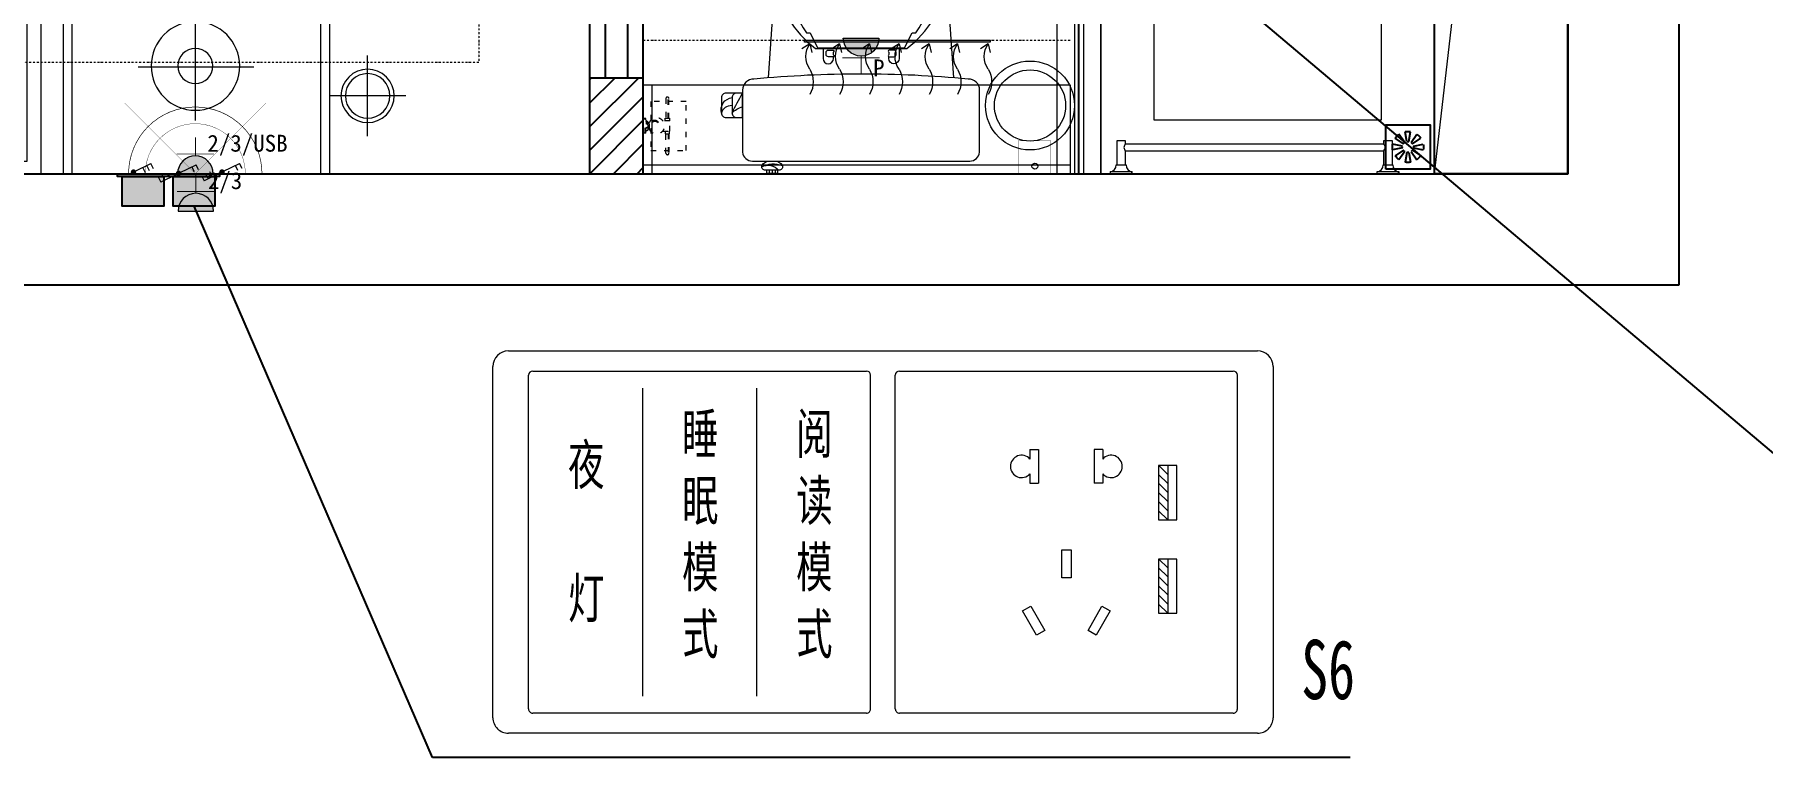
# Model space of a CAD drawing. Header units: millimetres. Extents: x 130143 to 328923, y 19139 to 134795.
# Drawn here: x 225500 to 231330, y 29020 to 31459 of the extents above; entities that cross this region are included whole.
import ezdxf

# ---------------------------------------------------------------- set-up
doc = ezdxf.new("R2010")
doc.units = ezdxf.units.MM
doc.header["$LTSCALE"] = 10
for name, pattern in [('ACAD_ISO03W100', [30, 12, -18]), ('DASHDOT2', [12.7, 6.35, -3.175, 0, -3.175]), ('DOTE', [61.468, 50.8, -5.08, 0.508, -5.08]), ('HIDDEN', [9.525, 6.35, -3.175])]:
    doc.linetypes.add(name, pattern=pattern)
doc.layers.get('Defpoints').update_dxf_attribs({"color": 250})
for name, color, linetype in [('EM-开关插座(0.12)-DOM', 61, 'Continuous'), ('WALL_NEW【新建墙体】', 4, 'Continuous'), ('WALL【墙体】', 7, 'Continuous'), ('图层5', 251, 'Continuous'), ('屋面', 4, 'Continuous'), ('新建墙体图', 255, 'Continuous')]:
    doc.layers.add(name, color=color, linetype=linetype)
for name, color, linetype, lineweight in [('FC-Material【地坪分割线】', 138, 'Continuous', 0), ('FF-ART【装饰、挂画】', 120, 'Continuous', 0), ('FF-FIXT【洁具】', 31, 'Continuous', 0), ('FF-Socket【电气】', 124, 'Continuous', 0), ('FF-【活动成品家具】', 51, 'Continuous', 0), ('Fine【细线】', 250, 'Continuous', 0), ('RC-Lamplight【灯带】', 205, 'DASHDOT2', 0), ('RC-Lamps【天花灯具】', 2, 'Continuous', 0), ('RC-Modelling【天花造型】', 30, 'Continuous', 0), ('邦威智能化', 7, 'Continuous', 18)]:
    doc.layers.add(name, color=color, linetype=linetype, lineweight=lineweight)
doc.styles.add('宋体', font='', dxfattribs={"width": 0.8})
doc.styles.add('标准', font='', dxfattribs={"width": 0.667})
doc.styles.get('宋体').set_extended_font_data('SimSun')
doc.styles.get('标准').set_extended_font_data('仿宋_gb2312')

# ---------------------------------------------------------------- blocks, each defined once
blk = doc.blocks.new('马桶平面15')
at = {"color": 251}
for p, q in [((-182.4, 735.2), (-182.4, 743.3)), ((-175.9, 735.1), (-175.9, 743.3)), ((-168.6, 743.3), (-168.6, 735.1)), ((-164.1, 735.1), (-187.7, 735.1))]:
    blk.add_line(p, q, dxfattribs=at)
for points in [[(-171.3, 714.9, 0.288575), (-152.8, 725.1, 0.464141), (-158.6, 735.1), (-164.1, 735.1), (-164.1, 743.3), (-187.7, 743.3), (-187.7, 743.3), (-187.7, 735.1), (-193.2, 735.1, 0.464141), (-199, 725.1, 0.288575), (-180.5, 714.9)], [(-61.5, 462.9), (-61.5, 484.4, -1), (-38, 484.4), (-38, 480.5)], [(109.7, 462.9), (109.7, 484.4, 1), (86.2, 484.4), (86.2, 480.5)], [(26.7, 460.2), (121.9, 460.2), (138.7, 426.6), (147.1, 426.6, -0.17108), (199.3, 221.2, -0.383832), (24.1, 20.6, -0.383832), (-151.1, 221.2, -0.17108), (-98.9, 426.6), (-90.5, 426.6), (-73.7, 460.2), (121.9, 460.2)]]:
    blk.add_lwpolyline(points, format="xyb", dxfattribs=at)
for points in [[(24.1, 519.2, -0.023855), (-216.9, 530.8, -0.42765), (-242.5, 555.3), (-242.5, 695.1, -0.382307), (-220.4, 714.9), (24.1, 714.9), (268.6, 714.9, -0.382307), (290.7, 695.1), (290.7, 555.3, -0.42765), (265.1, 530.8, -0.023855)], [(24.1, 0, -0.272339), (-125.1, 96, -0.163159), (-166.6, 310.4, -0.20934), (-78.5, 461.5), (24.1, 461.5), (126.7, 461.5, -0.20934), (214.8, 310.4, -0.163159), (173.3, 96, -0.272339)]]:
    blk.add_lwpolyline(points, format="xyb", close=True)
for points in [[(-242.5, 617.1), (-242.5, 562.2), (-279.9, 562.2, -0.414214), (-289.9, 572.2), (-289.9, 607.1, -0.414214), (-279.9, 617.1)], [(-242.5, 617.1), (-242.5, 562.2), (-256.2, 562.2, -0.414214), (-266.2, 572.2), (-266.2, 607.1, -0.414214), (-256.2, 617.1)], [(-54.5, 475.5), (-54.5, 470.3, 0.414214), (-49.5, 465.3), (-38.7, 465.3, 0.58538), (-38.5, 470.3), (-38.5, 475.5, 0.58538), (-38.7, 480.5), (-49.5, 480.5, 0.414214)], [(102.7, 475.5), (102.7, 470.3, -0.414214), (97.7, 465.3), (86.9, 465.3, -0.58538), (86.7, 470.3), (86.7, 475.5, -0.58538), (86.9, 480.5), (97.7, 480.5, -0.414214)]]:
    blk.add_lwpolyline(points, format="xyb", close=True, dxfattribs=at)
for points in [[(-184.4, 527.9), (-167.1, 275.7)], [(232.6, 527.9), (215.3, 275.7)]]:
    blk.add_lwpolyline(points)
for centre, radius, start, end in [((-185.1, 755.7), 31.4, 242.8818, 319.142), ((-173.5, 774.1), 53.1, 240.7977, 292.8926), ((-262.7, 600.1), 28.1, 165.5916, 262.7603), ((-267.7, 612.3), 22.8, 193.4235, 273.8412), ((-231.7, 638.1), 46.4, 221.9148, 256.4413), ((180.7, 814.1), 492.5, 204.8643, 210.765)]:
    blk.add_arc(centre, radius, start, end, dxfattribs=at)
blk = doc.blocks.new('1800平10108344')
h = blk.add_hatch()
h.set_pattern_fill('MUDST', color=8, scale=200, angle=45, style=0)
h.set_pattern_definition([(45, (-6314.967, -6597.646), (35.35534, 106.06602), [50, -50, 0, -50, 0, -50])])
h.paths.add_polyline_path([(814.9, -644.2, 0.325595), (864.9, -587.2), (864.9, -482.1), (-322.9, -482.1), (-322.9, -644.2)])
h.paths.add_polyline_path([(-504.8, 803.3, -0.019127), (-869.2, 802.8), (-869.2, -300.2), (-504.8, -300.2)])
h = blk.add_hatch()
h.set_pattern_fill('AR-CONC', color=8, scale=40, style=0)
h.set_pattern_definition([(50, (-6066.9, -21172.5), (286.904, -25.1009), [30, -330]), (355, (-6066.9, -21172.5), (-55.5005, 300.877), [24, -264]), (100.4514, (-6043, -21174.58), (231.4038, 275.7758), [25.496, -280.457]), (46.1842, (-6066.9, -21092.5), (426.8964, -66.2076), [45, -495]), (96.6356, (-6031.33, -21098), (373.865, 389.647), [38.244, -420.685]), (351.1842, (-6066.9, -21092.5), (373.865, 389.6474), [36, -396]), (21, (-6026.9, -21112.5), (238.7628, -161.0476), [30, -330]), (326, (-6026.9, -21112.5), (97.326, 290.06), [24, -264]), (71.4514, (-6007, -21125.9), (336.089, 129.0122), [25.496, -280.457]), (37.5, (-6066.9, -21172.49), (4.86394, 133.15754), [0, -260.8, 0, -268, 0, -265]), (7.5, (-6066.9, -21172.49), (105.2278, 157.7647), [0, -152.8, 0, -254.8, 0, -101]), (327.5, (-6156.1, -21172.49), (213.52897, -9.02195), [0, -100, 0, -312, 0, -414]), (317.5, (-6196.1, -21172.49), (233.2745, 40.042), [0, -130, 0, -207.2, 0, -294])])
h.paths.add_polyline_path([(895.8, -677.7), (147.8, -677.7, 2.020977), (895.8, 81.4)])
at = {"ltscale": 300}
for p, q in [((-1554.2, 1322.3), (1545.8, 1322.3)), ((-904.2, -677.7), (-904.2, 1322.3)), ((895.8, -677.7), (895.8, 1322.3)), ((-904.2, -677.7), (895.8, -677.7))]:
    blk.add_line(p, q, dxfattribs=at)
at = {"color": 8}
for p, q in [((-1251.8, 1203), (-1251.8, 962.6)), ((1243.4, 1203), (1243.4, 962.6)), ((-1383.4, 1082.8), (-1122.9, 1082.8)), ((1375, 1082.8), (1114.5, 1082.8)), ((-423.9, 807.2), (-423.9, -644.2)), ((-393.6, 809), (-393.6, -644.2)), ((-322.9, 814), (-322.9, -644.2)), ((899.7, 145.8), (895.5, 79.5)), ((903.8, 78.5), (932.2, 144.2)), ((910.9, 146.3), (906.7, 79.9)), ((916.7, 76.7), (945.1, 142.4)), ((937.5, 73.8), (965.9, 139.5)), ((960.2, 70.6), (988.6, 136.3)), ((989.9, 66.4), (1018.3, 132.1)), ((1027.8, 125.9), (1008.4, 61.1)), ((1034.2, 122), (1012.2, 59.2)), ((1042.9, 119.1), (1020.2, 56.7)), ((1050.7, 112.5), (1028.8, 49.7)), ((1070.9, 103.7), (1048.9, 40.9)), ((1093.2, 95), (1071.3, 32.2)), ((1079, 29), (1124.1, 84.6)), ((1104.1, 92.4), (1082.2, 29.6)), ((1090.9, 23.8), (1136, 79.4)), ((1110.1, 15.4), (1155.2, 71)), ((1131.2, 6.2), (1176.3, 61.8)), ((1158.6, -5.8), (1203.7, 49.8)), ((1211.2, 41.2), (1175, -15.9)), ((1216.2, 35.7), (1178.2, -18.8)), ((1223.9, 30.6), (1185.2, -23.4)), ((1229.7, 22.1), (1191.6, -32.4)), ((1246.7, 8.2), (1208.6, -46.3)), ((1265.8, -6.2), (1227.8, -60.7)), ((1234.4, -65.9), (1292.8, -24.5)), ((1275.6, -11.6), (1237.6, -66.1)), ((1244.4, -74.1), (1302.8, -32.7)), ((1260.6, -87.4), (1319.1, -46)), ((1278.4, -101.9), (1336.8, -60.5)), ((1301.6, -120.9), (1360, -79.5)), ((1364.9, -89.8), (1314.6, -135)), ((1368.3, -96.5), (1316.9, -138.7)), ((1374.3, -103.4), (1322.4, -145)), ((1377.5, -113.1), (1326.2, -155.4)), ((1390.2, -131.1), (1338.8, -173.4)), ((1404.7, -150.2), (1353.4, -192.4)), ((1358.3, -199.2), (1425.8, -175.1)), ((1412.7, -158), (1361.3, -200.3)), ((1365.8, -209.8), (1433.2, -185.7)), ((1377.8, -227), (1445.3, -202.9)), ((1391, -245.8), (1458.4, -221.7)), ((1408.2, -270.3), (1475.6, -246.2)), ((1477.6, -257.4), (1417, -287.4)), ((1479, -264.7), (1418.2, -291.5)), ((864.9, -300.2), (-869.2, -300.2)), ((1483, -273.1), (1421.8, -299.1)), ((1483.5, -283.3), (1422.6, -310.1)), ((1490.8, -304), (1429.9, -330.8)), ((1499.7, -326.3), (1438.8, -353.1)), ((1505.2, -336), (1444.4, -362.8)), ((864.9, -381.1), (-869.2, -381.1)), ((1441.8, -360.9), (1513.2, -355.9)), ((1446.1, -373.2), (1517.5, -368.2)), ((1453, -393), (1524.4, -388)), ((864.9, -411.4), (-869.2, -411.4)), ((1460.7, -414.7), (1532.1, -409.7)), ((1470.6, -442.9), (1542, -437.9)), ((1540.9, -449.2), (1474.4, -461.7)), ((1540.3, -456.7), (1474.5, -466.1)), ((1541.8, -465.7), (1475.9, -474.3)), ((1539.5, -475.7), (1473.7, -485.1)), ((1541, -497.7), (1475.1, -507.1)), ((1543.5, -521.5), (1477.7, -530.9)), ((1478.4, -539.3), (1548.5, -553.7)), ((1546.2, -532.4), (1480.4, -541.8)), ((1479.3, -552.2), (1549.4, -566.7)), ((1480.6, -573.1), (1550.8, -587.6)), ((1482.1, -596.1), (1552.3, -610.5)), ((1546.5, -667.1), (1480.7, -657.6)), ((1547.5, -658), (1481.6, -649.3)), ((1550, -651), (1482.7, -645.1)), ((1484.1, -626), (1554.2, -640.4)), ((81.3, -697.7), (147.2, -689)), ((1537.1, -697.7), (1471.2, -689)), ((1541.6, -676.2), (1475.7, -667.5)), ((85.2, -721.3), (151.1, -712.6)), ((85.5, -732.5), (151.4, -723.8)), ((152.7, -720.8), (89.1, -753.7)), ((155.4, -733.5), (91.7, -766.4)), ((1463, -733.5), (1526.6, -766.4)), ((1465.6, -720.8), (1529.3, -753.7)), ((1532.8, -732.5), (1466.9, -723.8)), ((1533.1, -721.3), (1467.2, -712.6)), ((159.7, -754.1), (96.1, -786.9)), ((164.4, -776.5), (100.8, -809.4)), ((1453.9, -776.5), (1517.5, -809.4)), ((1458.6, -754.1), (1522.2, -786.9)), ((106.7, -808.4), (168.6, -790.7)), ((107.2, -815.8), (171.3, -794.4)), ((177.6, -812.5), (107.5, -827.2)), ((1447.7, -805.9), (1511.3, -838.7)), ((191.3, -839.2), (121.2, -853.9)), ((1489.5, -869.7), (1428.4, -843.6)), ((1496.7, -862.4), (1435.9, -835.4)), ((1500.1, -853.8), (1439, -827.7)), ((1504.4, -847.8), (1441.2, -823.9)), ((201.8, -859.6), (131.8, -874.3)), ((211.4, -878.3), (141.3, -893)), ((217.4, -889.8), (147.3, -904.5)), ((157.9, -923.1), (214.5, -888.3)), ((1404.3, -892.2), (1456.7, -941)), ((1469.2, -910.9), (1408, -884.8)), ((1479.4, -889.2), (1418.2, -863)), ((164.7, -932), (221.3, -897.2)), ((176.6, -952.9), (233.2, -918)), ((1388.6, -922.3), (1441, -971.1)), ((1398.3, -903.8), (1450.7, -952.5)), ((1465.8, -921.6), (1404.7, -895.4)), ((186.6, -972.4), (243.2, -937.6)), ((188.5, -982.5), (245.6, -948.4)), ((193.5, -990.2), (250.1, -955.4)), ((196, -997.3), (251.9, -959.3)), ((1364.1, -969.3), (1416.5, -1018)), ((1378, -942.7), (1430.4, -991.5)), ((262.9, -975.1), (199.4, -1008.1)), ((283.3, -997), (219.8, -1030.1)), ((1387.2, -1042.1), (1335.4, -1000.4)), ((1396, -1036.9), (1344.8, -994.6)), ((1401.6, -1029.6), (1349.8, -987.9)), ((1407.4, -1024.9), (1352.9, -984.9)), ((298.9, -1013.9), (235.4, -1046.9)), ((313.2, -1029.2), (249.7, -1062.3)), ((322, -1038.8), (258.5, -1071.8)), ((273.8, -1086.9), (318.9, -1038.1)), ((282.7, -1093.6), (327.8, -1044.8)), ((1350.4, -1085.6), (1298.6, -1043.9)), ((1299, -1040.7), (1336.4, -1101.8)), ((1356.4, -1076.2), (1304.6, -1034.5)), ((1372.1, -1058.1), (1320.3, -1016.4)), ((299.8, -1110.5), (344.9, -1061.6)), ((314.7, -1126.6), (359.8, -1077.8)), ((319.3, -1135.8), (365, -1087.5)), ((1260.1, -1082.2), (1297.4, -1143.3)), ((1275.8, -1065.5), (1313.1, -1126.6)), ((1290.2, -1050.2), (1327.5, -1111.3)), ((326.2, -1141.8), (371.3, -1093)), ((330.4, -1148), (374.1, -1096.3)), ((388.9, -1108.5), (336.7, -1157.5)), ((414.4, -1124.2), (362.2, -1173.1)), ((1242.1, -1180.4), (1203.5, -1126.3)), ((1252, -1177.8), (1214.1, -1123.2)), ((1259.4, -1172.3), (1220.8, -1118.2)), ((1266.3, -1169.4), (1224.6, -1116.1)), ((1239.5, -1104.1), (1276.8, -1165.2)), ((434, -1136.2), (381.8, -1185.1)), ((451.9, -1147.1), (399.7, -1196.1)), ((463, -1153.9), (410.8, -1202.9)), ((429.5, -1213.3), (459.8, -1154.1)), ((439.9, -1217.3), (470.2, -1158.1)), ((1146.5, -1162), (1165.9, -1230.9)), ((1194.9, -1212.4), (1156.3, -1158.3)), ((1157.6, -1155.3), (1177, -1224.2)), ((1203.3, -1205), (1164.7, -1150.9)), ((1223.3, -1191.7), (1184.7, -1137.6)), ((460.9, -1229), (491.2, -1169.8)), ((479.6, -1240.5), (509.9, -1181.3)), ((486.5, -1248.1), (517.5, -1189.3)), ((494.8, -1252.1), (525.1, -1192.9)), ((500.5, -1256.8), (528.6, -1195.3)), ((546.2, -1203.1), (509.1, -1264.3)), ((1083.2, -1200.3), (1102.6, -1269.2)), ((1108.9, -1184.8), (1128.3, -1253.7)), ((1128.5, -1172.9), (1148, -1241.8)), ((575, -1211.3), (537.9, -1272.5)), ((597.1, -1217.5), (560, -1278.7)), ((617.3, -1223.2), (580.2, -1284.5)), ((629.8, -1226.8), (592.7, -1288)), ((613.6, -1293), (626.8, -1227.8)), ((624.7, -1294.1), (637.9, -1228.9)), ((648.1, -1299.6), (661.2, -1234.5)), ((669.2, -1305.6), (682.4, -1240.5)), ((935.6, -1242.7), (935.7, -1314.3)), ((957.8, -1236.6), (957.9, -1308.2)), ((978, -1231), (978.1, -1302.6)), ((1011, -1292.5), (988.4, -1230)), ((990.5, -1227.5), (990.6, -1299.1)), ((1021.1, -1287.6), (998.5, -1225.1)), ((1043.9, -1280.3), (1021.3, -1217.8)), ((1065.1, -1274.4), (1042.5, -1211.9)), ((1075.4, -1274.6), (1053.6, -1211.8)), ((1083.9, -1271.3), (1061.3, -1208.8)), ((1091.3, -1270.3), (1065.6, -1207.8)), ((677.9, -1311.1), (691.9, -1246.1)), ((686.9, -1312.7), (700.1, -1247.6)), ((693.7, -1315.7), (704.2, -1248.9)), ((723.2, -1251.7), (704, -1320.6)), ((753.2, -1251.8), (734, -1320.7)), ((776.1, -1251.8), (756.9, -1320.8)), ((797.1, -1251.9), (777.9, -1320.9)), ((810.1, -1251.9), (790.9, -1320.9)), ((823.3, -1318.1), (818.5, -1251.8)), ((847.3, -1317.2), (842.4, -1250.9)), ((869.3, -1317.2), (864.4, -1250.9)), ((888.3, -1319.3), (883.4, -1253)), ((895.6, -1320.4), (887.7, -1253.2)), ((906.7, -1250.7), (906.9, -1322.3))]:
    blk.add_line(p, q, dxfattribs=at)
at = {"ltscale": 300}
for points in [[(-1554.2, 1322.3), (-1554.2, 902.3, 0.266667), (-954.2, 902.3), (-954.2, 1322.3)], [(1545.8, 1322.3), (1545.8, 902.3, -0.266667), (945.8, 902.3), (945.8, 1322.3)]]:
    blk.add_lwpolyline(points, format="xyb", dxfattribs=at)
at = {"color": 8}
for points in [[(-1534.2, 1322.3), (-1534.2, 914, 0.256108), (-974.2, 914), (-974.2, 1322.3)], [(-899.2, 1322.3, 0.39642), (-869.2, 1294), (-4.2, 1294), (864.9, 1294)], [(1525.8, 1322.3), (1525.8, 914, -0.256108), (965.8, 914), (965.8, 1322.3)], [(864.9, 1294), (864.9, -587.2, -0.325595), (814.9, -644.2), (-819.2, -644.2, -0.382387), (-869.2, -591.9), (-869.2, 1294)], [(864.9, 722.6, 0.165988), (82.3, 834.8, -0.137674), (-65, 841.2, -0.042319), (-869.2, 802.8)]]:
    blk.add_lwpolyline(points, format="xyb", dxfattribs=at)
for centre, radius in [((-1251.8, 1080), 99.6), ((1243.4, 1080), 99.6), ((-1251.8, 1080), 39.6), ((1243.4, 1080), 39.6)]:
    blk.add_circle(centre, radius, dxfattribs=at)
for centre, radius, start, end in [((-340.6, 1171.8), 308.5, 175.3048, 198.6942), ((-665.1, 952.7), 245, 40.4189, 85.9871), ((-535.3, 1469.5), 294.8, 247.5179, 264.267), ((-2263.4, 935.8), 1636.4, 4.8098, 9.1892), ((-376.8, 4551.3), 3380.3, 266.8134, 276.1602), ((-68.9, 965.7), 204.1, 94.0129, 139.5811), ((3.1, 946.1), 245, 94.0129, 139.5811), ((-207.4, 1170.5), 194.3, 306.5711, 5.89), ((141.7, 1106.9), 176.7, 151.7736, 201.6983), ((305.4, 1177.1), 194.3, 174.11, 233.4289), ((293.9, 2033.7), 856.1, 257.7438, 273.6284), ((95, 952.7), 245, 40.4189, 85.9871), ((-245.1, 1072.8), 378.3, 353.4947, 19.1867), ((474.2, 812.6), 387.8, 68.2026, 108.9817), ((733.7, 946.1), 245, 94.0129, 139.5811), ((709.6, 965.7), 204.1, 94.0129, 139.5811), ((641, 1327.3), 156.3, 261.5958, 298.9092), ((523.3, 1170.5), 194.3, 333.7371, 5.89), ((1212.6, 1044.5), 517, 163.6046, 172.3273), ((-140.4, 979.3), 145.5, 79.826, 125.2666), ((638.1, 979.3), 145.5, 79.826, 125.2666), ((-665.8, 1043), 44.6, 314.4736, 42.1713), ((-2993.9, 1118.7), 2361.8, 357.3905, 358.8876), ((523.3, 1170.5), 194.3, 320.9404, 333.7371), ((741.5, 1073), 45.9, 165.3506, 223.2684), ((-1124.4, 936.2), 495.6, 344.0243, 8.7071), ((-189.2, 1019.5), 168.1, 337.017, 7.5368), ((173.9, 996.3), 54.7, 142.0833, 220.902), ((541.4, 1019.5), 168.1, 337.017, 7.5368), ((-454.7, 819.7), 194.3, 126.5711, 185.89), ((-235.6, 945.6), 96.2, 331.3716, 24.1267), ((-309, 828.4), 224.6, 5.3577, 44.1648), ((305.4, 819.7), 194.3, 126.5711, 172.3641), ((469.5, 828.4), 224.6, 5.3577, 44.1648), ((-207.4, 813.1), 194.3, 4.3181, 53.4289), ((148.3, 938.6), 183.4, 175.2233, 196.23), ((-196.7, 940), 329.9, 343.7954, 3.5554), ((1150.8, 929.9), 455.2, 176.9801, 197.479), ((-648.8, 1100.6), 238.3, 274.4836, 291.935), ((129.7, 1100.6), 238.3, 274.4836, 291.935), ((733.7, 1037.5), 245, 220.4189, 265.9871), ((-384.6, -967.5), 1786.8, 97.8585, 98.4763), ((-665.1, 1044.1), 245, 274.0129, 278.3417), ((811.5, -583.5), 640.3, 188.4604, 82.4318)]:
    blk.add_arc(centre, radius, start, end, dxfattribs=at)
at = {"ltscale": 300}
blk.add_arc((811.5, -583.5), 670.3, 188.0791, 82.7724, dxfattribs=at)
blk = doc.blocks.new('hlw_3_1200_120')
for p, q in [((-0.5, 0.05), (0.5, 0.05)), ((-0.5, -0.05), (0.5, -0.05))]:
    blk.add_line(p, q)
at = {"linetype": 'HIDDEN', "ltscale": 15}
for p, q in [((-0.5, 0.0208), (0.5, 0.0208)), ((-0.5, -0.0208), (0.5, -0.0208))]:
    blk.add_line(p, q, dxfattribs=at)
blk = doc.blocks.new('灯_圆形筒灯')
at = {"color": 251, "linetype": 'DOTE', "ltscale": 43.504693}
blk.add_line((0, 90.6), (0, -90.6), dxfattribs=at)
at = {"color": 251, "linetype": 'DOTE', "ltscale": 41.297046}
blk.add_line((86, 0), (-86, 0), dxfattribs=at)
blk.add_ellipse((0, 0), major_axis=(-42.4, 42.4), ratio=1, start_param=2.355868237233173, end_param=8.639053544412759)
at = {"color": 251}
blk.add_ellipse((0, 0), major_axis=(35.4, 35.4), ratio=1, start_param=5.498714316925571, end_param=11.78189962410516, dxfattribs=at)
blk = doc.blocks.new('排气')
at = {"lineweight": 0}
blk.add_hatch(color=256, dxfattribs=at).paths.add_polyline_path([(5.5, 266.1), (0, 266.1), (0, -266.1), (5.5, -266.1)])
for p, q in [((10.1, 250.8), (24.3, 273.1)), ((10.1, 250.8), (35.1, 245.1)), ((10.1, 165.3), (24.3, 187.7)), ((10.1, 165.3), (35.1, 159.7)), ((10.1, 79.9), (24.3, 102.2)), ((10.1, 79.9), (35.1, 74.2)), ((10.1, -4.8), (24.3, 17.5)), ((10.1, -4.8), (35.1, -10.5)), ((10.1, -91.2), (24.3, -68.8)), ((10.1, -91.2), (35.1, -96.8)), ((10.1, -172.1), (24.3, -149.8)), ((10.1, -172.1), (35.1, -177.8)), ((10.1, -260.1), (24.3, -237.8)), ((10.1, -260.1), (35.1, -265.8))]:
    blk.add_line(p, q, dxfattribs=at)
blk.add_lwpolyline([(5.5, 266.1), (0, 266.1), (0, -266.1), (5.5, -266.1)], close=True, dxfattribs=at)
for centre, major_axis, start_param, end_param in [((46.3, 199.4), (44.5, 44.5), 0.170276, 1.40052), ((118.9, 313.4), (51.2, -51.2), 4.972928, 6.022646), ((46.3, 114), (44.5, 44.5), 0.170276, 1.40052), ((118.9, 228), (51.2, -51.2), 4.972928, 6.022646), ((46.3, 28.5), (44.5, 44.5), 0.170276, 1.40052), ((118.9, 142.5), (51.2, -51.2), 4.972928, 6.022646), ((46.3, -56.2), (44.5, 44.5), 0.170276, 1.40052), ((118.9, 57.8), (51.2, -51.2), 4.972928, 6.022646), ((46.3, -142.5), (44.5, 44.5), 0.170276, 1.40052), ((118.9, -28.5), (51.2, -51.2), 4.972928, 6.022646), ((46.3, -223.5), (44.5, 44.5), 0.170276, 1.40052), ((118.9, -109.5), (51.2, -51.2), 4.972928, 6.022646), ((46.3, -311.5), (44.5, 44.5), 0.170276, 1.40052), ((118.9, -197.5), (51.2, -51.2), 4.972928, 6.022646)]:
    blk.add_ellipse(centre, major_axis=major_axis, ratio=1, start_param=start_param, end_param=end_param, dxfattribs=at)
blk = doc.blocks.new('海龙工具_2009110106373373')
at = {"linetype": 'ACAD_ISO03W100', "ltscale": 0.1}
for p, q in [((-16.7, 0), (16.7, 0)), ((-16.7, -5.8), (-16.7, 0)), ((16.7, -5.8), (16.7, 0)), ((-16.7, -5.8), (16.7, -5.8)), ((-9.5, -11.1), (9.5, -11.1)), ((-7.9, -13.8), (7.9, -13.8)), ((-6.9, -13.8), (-6.9, -11.1)), ((6.9, -13.8), (6.9, -11.1))]:
    blk.add_line(p, q, dxfattribs=at)
at = {"color": 8, "linetype": 'ACAD_ISO03W100', "ltscale": 0.1}
for p, q in [((-16.7, -4.4), (16.7, -4.4)), ((-6.6, -13.8), (-6.6, -11.1)), ((-6.1, -13.8), (-6.1, -11.1)), ((-2.5, -13.8), (-2.5, -11.1)), ((5.6, -13.8), (5.6, -11.1)), ((5.9, -13.8), (5.9, -11.1)), ((6.4, -13.8), (6.4, -11.1)), ((7, -33.3), (9.2, -33.3)), ((7.8, -20.3), (11.9, -22.7))]:
    blk.add_line(p, q, dxfattribs=at)
blk.add_lwpolyline([(-55.5, -96.8), (55.2, -96.8), (55.2, -17.4), (-55.5, -17.4)], close=True, dxfattribs=at)
for points in [[(-17.6, -56.1), (-64.4, -56.1)], [(-17.6, -56.7), (-64, -56.7)], [(17.6, -56.1), (64.4, -56.1)], [(17.6, -56.7), (64, -56.7)]]:
    blk.add_lwpolyline(points, dxfattribs=at)
at = {"linetype": 'ACAD_ISO03W100', "ltscale": 0.1}
for points in [[(-61.4, -51), (-17.6, -51)], [(-17.6, -57.8), (-61.4, -57.8)], [(-11.7, -49.5), (-17.6, -49.5), (-17.6, -58.8), (-11.7, -58.8)], [(-11.7, -43.8), (-11.7, -59.9), (11.7, -59.9), (11.7, -43.8)], [(11.7, -49.5), (17.6, -49.5), (17.6, -58.8), (11.7, -58.8)], [(61.4, -51), (17.6, -51)], [(17.6, -57.8), (61.4, -57.8)]]:
    blk.add_lwpolyline(points, dxfattribs=at)
for centre, radius, start, end in [((0, -30), 18.1, 116.1175, 63.8825), ((-20.9, -14.2), 11.8, 15.3828, 45.4987), ((20.9, -14.2), 11.8, 134.5013, 164.6172), ((-61.4, -54.4), 3.41, 90, 270), ((61.4, -54.4), 3.41, 270, 90)]:
    blk.add_arc(centre, radius, start, end, dxfattribs=at)
at = {"color": 8, "linetype": 'ACAD_ISO03W100', "ltscale": 0.1}
for centre, radius, start, end in [((-15.3, -11.8), 11.2, 3.7227, 32.4859), ((-22.2, -12.5), 18.8, 4.2436, 20.7431), ((14.7, -12.4), 11.2, 143.8042, 173.1553), ((16.9, -14.2), 11.8, 134.5013, 164.6172), ((21.6, -18.2), 16.8, 132.4216, 154.9263), ((0.7, -26.4), 9.31, 311.8793, 40.3803), ((0.9, -25.5), 11.4, 317.035, 14.508)]:
    blk.add_arc(centre, radius, start, end, dxfattribs=at)
blk = doc.blocks.new('海龙_05069869')
at = {"layer": 'FF-FIXT【洁具】'}
blk.add_circle((0, 0), 100, dxfattribs=at)
at = {"layer": 'FF-FIXT【洁具】', "color": 9}
blk.add_circle((0, 0), 80, dxfattribs=at)
blk = doc.blocks.new('海龙工具_毛巾架平面')
at = {"linetype": 'ByBlock', "lineweight": 0}
for p, q in [((-323.6, 0.4), (-323.6, 4.4)), ((-275.6, 0.4), (-275.6, 4.4)), ((276.4, 0.4), (276.4, 4.4)), ((324.4, 0.4), (324.4, 4.4))]:
    blk.add_line(p, q, dxfattribs=at)
for points in [[(-289.6, 66.9), (-289.6, 74.4), (-309.6, 74.4), (-309.6, 20.4)], [(290.4, 66.9), (-289.6, 66.9)], [(-289.6, 20.2), (-289.6, 51.9)], [(-289.6, 51.9), (290.4, 51.9)], [(310.4, 20.2), (310.4, 74.4), (290.4, 74.4), (290.4, 66.9)], [(290.4, 51.9), (290.4, 20.4)]]:
    blk.add_lwpolyline(points)
for points in [[(-324.6, 4.4, 0.406293), (-310.6, 20.4), (-288.6, 20.4, 0.411692), (-274.6, 4.4)], [(275.4, 4.4, 0.406293), (289.4, 20.4), (311.4, 20.4, 0.411692), (325.4, 4.4)]]:
    blk.add_lwpolyline(points, format="xyb", dxfattribs=at)
for points in [[(-274.6, 0.4), (-274.6, 4.4), (-324.6, 4.4), (-324.6, 0.4)], [(325.4, 0.4), (325.4, 4.4), (275.4, 4.4), (275.4, 0.4)]]:
    blk.add_lwpolyline(points, close=True, dxfattribs=at)
at = {"color": 250}
for centre, start, end in [((-284.3, 59.4), 125.0015, 234.9985), ((285.2, 59.4), 305.0015, 54.9985)]:
    blk.add_arc(centre, 9.16, start, end, dxfattribs=at)
blk = doc.blocks.new('卫_毛巾架')
blk.add_blockref('海龙工具_毛巾架平面', (0, -0.4))
blk = doc.blocks.new('一般插座')
h = blk.add_hatch(color=0)
edge = h.paths.add_edge_path()
edge.add_line((-1.9, 0), (1.9, 0))
edge.add_arc((0, 0), 1.9, 0, 180)
at = {"color": 0, "const_width": 0.1}
for points in [[(0, 3.9), (0, 1.9)], [(-2, 2.1), (2, 2.1)]]:
    blk.add_lwpolyline(points, dxfattribs=at)
at = {"color": 0}
blk.add_lwpolyline([(1.9, 0, 1), (-1.9, 0)], format="xyb", close=True, dxfattribs=at)
blk = doc.blocks.new('暗装排气扇插座')
at = {"color": 0}
blk.add_blockref('一般插座', (0, 0), dxfattribs=at)
at = {"color": 0, "style": '宋体', "flags": 8}
blk.add_attdef('P', (1.28, 2.35), '', height=1.8, dxfattribs=at)
blk = doc.blocks.new('紧急求助按钮')
at = {"const_width": 0.02}
blk.add_lwpolyline([(-1.75, 0), (1.75, 0), (1.75, 3.5), (-1.75, 3.5)], close=True, dxfattribs=at)
blk.add_circle((0.04, 0.8), 0.322)
blk = doc.blocks.new('防溅水插座')
blk.add_blockref('一般插座', (0, 0))
at = {"style": '宋体', "flags": 8}
blk.add_attdef('F', (1.28, 2.35), '', height=1.8, dxfattribs=at)
blk = doc.blocks.new('dsfdsdgds')
at = {"layer": '图层5'}
for p, q in [((372345.5, 3766.9), (372323.4, 3770.8)), ((372347.6, 3771.9), (372329.2, 3784.8)), ((372350.7, 3775), (372337.8, 3793.4)), ((372355.7, 3777.1), (372351.8, 3799.2)), ((372360, 3777.1), (372363.9, 3799.2)), ((372365.1, 3775), (372377.9, 3793.4)), ((372368.2, 3771.9), (372386.5, 3784.8)), ((372370.2, 3766.9), (372392.3, 3770.8)), ((372345.5, 3762.5), (372323.4, 3758.6)), ((372347.6, 3757.5), (372329.2, 3744.6)), ((372350.7, 3754.4), (372337.8, 3736)), ((372355.7, 3752.3), (372351.8, 3730.2)), ((372360, 3752.3), (372363.9, 3730.2)), ((372365.1, 3754.4), (372377.9, 3736)), ((372368.2, 3757.5), (372386.5, 3744.6)), ((372370.2, 3762.5), (372392.3, 3758.6))]:
    blk.add_line(p, q, dxfattribs=at)
for radius, start, end in [(35, 170, 190), (35, 125, 145), (12.6, 125, 145), (35, 80, 100), (12.6, 80, 100), (12.6, 35, 55), (35, 35, 55), (35, 350, 10), (35, 215, 235), (12.6, 170, 190), (12.6, 215, 235), (12.6, 260, 280), (12.6, 305, 325), (12.6, 350, 10), (35, 305, 325), (35, 260, 280)]:
    blk.add_arc((372357.9, 3764.7), radius, start, end, dxfattribs=at)
at = {"layer": '屋面'}
blk.add_lwpolyline([(372307.9, 3714.7), (372407.9, 3714.7), (372407.9, 3814.7), (372307.9, 3814.7)], close=True, dxfattribs=at)
blk = doc.blocks.new('海龙_05067149')
at = {"layer": 'FF-ART【装饰、挂画】'}
for p, q in [((4.2, 2), (39.7, 19.6)), ((36.4, 3.4), (30.6, 15.1)), ((45.5, 7.9), (39.7, 19.6)), ((-45.5, -7.9), (-39.7, -19.6)), ((-4.2, -2), (-39.7, -19.6)), ((-36.4, -3.4), (-30.6, -15.1))]:
    blk.add_line(p, q, dxfattribs=at)
at = {"layer": 'FF-ART【装饰、挂画】', "const_width": 6.08}
blk.add_lwpolyline([(-2.4, 1.4, 1), (3.2, -0.8, 1)], format="xyb", close=True, dxfattribs=at)
blk = doc.blocks.new('海龙_05066079')
at = {"layer": 'FF-ART【装饰、挂画】'}
for p, q in [((-27.3, 1.1), (-21.6, -10.6)), ((4.2, 2), (39.7, 19.6)), ((36.4, 3.4), (30.6, 15.1)), ((45.5, 7.9), (39.7, 19.6)), ((-45.5, -7.9), (-39.7, -19.6)), ((-4.2, -2), (-39.7, -19.6)), ((-36.4, -3.4), (-30.6, -15.1))]:
    blk.add_line(p, q, dxfattribs=at)
at = {"layer": 'FF-ART【装饰、挂画】', "const_width": 6.08}
blk.add_lwpolyline([(-2.4, 1.4, 1), (3.2, -0.8, 1)], format="xyb", close=True, dxfattribs=at)
blk = doc.blocks.new('海龙_05066997')
at = {"layer": 'FF-ART【装饰、挂画】'}
for p, q in [((-17.2, -6.4), (18.3, 11.2)), ((5.9, -9.5), (0.1, 2.2)), ((15, -5), (9.2, 6.7)), ((24, -0.5), (18.3, 11.2))]:
    blk.add_line(p, q, dxfattribs=at)
at = {"layer": 'FF-ART【装饰、挂画】', "const_width": 6.08}
blk.add_lwpolyline([(-23.9, -7.1, 1), (-18.2, -9.2, 1)], format="xyb", close=True, dxfattribs=at)
blk = doc.blocks.new('壁灯')
at = {"color": 8}
blk.add_line((-2.003, -0.001), (1.997, -0.001), dxfattribs=at)
at = {"const_width": 0.01}
blk.add_lwpolyline([(2.118, 2.121), (-0.003, -0.001), (-2.124, 2.121)], dxfattribs=at)
at = {"const_width": 0.02}
blk.add_lwpolyline([(1.997, -0.001, 1), (-2.003, -0.001)], format="xyb", dxfattribs=at)
at = {"color": 8, "const_width": 0.01}
blk.add_lwpolyline([(1.497, -0.001, 1), (-1.503, -0.001)], format="xyb", dxfattribs=at)
blk = doc.blocks.new('A$C0BEE72F1')
at = {"layer": 'EM-开关插座(0.12)-DOM'}
blk.add_hatch(color=250, dxfattribs=at).paths.add_polyline_path([(8, 55), (8, 5), (78, 5), (78, 55)])
for points in [[(78, 5), (78, 55), (8, 55), (8, 5)], [(0, 0), (86, 0), (86, 5), (0, 5)]]:
    blk.add_lwpolyline(points, close=True, dxfattribs=at)

msp = doc.modelspace()

# ---------------------------------------------------------------- hatches: boundary and pattern name
at = {"layer": 'WALL_NEW【新建墙体】'}
h = msp.add_hatch(dxfattribs=at)
h.set_pattern_fill('ANSI31', color=8, scale=17.716535)
h.set_pattern_definition([(45, (227373.53, 30989.284), (-39.775, 39.775), [])])
h.paths.add_polyline_path([(227553.53091, 31311.81781), (227373.53091, 31311.81781), (227373.53091, 30989.2841), (227553.53091, 30989.2841)])

# ---------------------------------------------------------------- linework, layer by layer
at = {"layer": 'Defpoints'}
msp.add_line((229023.53091, 30989.2841), (229023.53091, 33434.35152), dxfattribs=at)
at = {"layer": 'FC-Material【地坪分割线】'}
for points in [[(228950.13178, 33434.35152), (229096.93003, 33434.35152), (229096.93003, 30989.2841), (228950.13178, 30989.2841)], [(229276.93003, 33254.35152), (230493.53091, 33254.35152), (230493.53091, 32069.2841), (230043.53091, 32069.2841), (230043.53091, 31169.2841), (229276.93003, 31169.2841)]]:
    msp.add_lwpolyline(points, close=True, dxfattribs=at)
msp.add_lwpolyline([(229096.93003, 33434.35152), (230673.53091, 33434.35152), (230673.53091, 31889.2841), (230223.53091, 31889.2841), (230223.53091, 30989.2841), (229096.93003, 30989.2841), (229096.93003, 33434.35152)], dxfattribs=at)
at = {"layer": 'FF-FIXT【洁具】'}
for p, q in [((229008.53091, 33434.35152), (229008.53091, 30989.2841)), ((229023.53091, 33434.35152), (229023.53091, 30989.2841)), ((229038.53091, 33434.35152), (229038.53091, 30989.2841))]:
    msp.add_line(p, q, dxfattribs=at)
at = {"layer": 'Fine【细线】', "color": 250}
msp.add_lwpolyline([(230223.53091, 30989.2841), (230313.53091, 31769.2841), (230673.53091, 31889.2841)], dxfattribs=at)
at = {"layer": 'RC-Lamplight【灯带】', "ltscale": 0.1}
msp.add_line((227553.53091, 31439.2841), (228993.53091, 31439.2841), dxfattribs=at)
msp.add_lwpolyline([(221343.53091, 35639.2841), (226998.53091, 35639.2841), (226998.53091, 31364.2841), (221343.53091, 31364.2841)], close=True, dxfattribs=at)
at = {"layer": 'RC-Modelling【天花造型】'}
for p, q in [((227553.53091, 31289.2841), (228993.53091, 31289.2841)), ((227553.53091, 31019.2841), (228993.53091, 31019.2841))]:
    msp.add_line(p, q, dxfattribs=at)
msp.add_lwpolyline([(220968.53091, 36014.2841), (227373.53091, 36014.2841), (227373.53091, 30989.2841), (220968.53091, 30989.2841)], close=True, dxfattribs=at)
msp.add_lwpolyline([(220968.53091, 36014.2841), (227373.53091, 36014.2841), (227373.53091, 30989.2841), (220968.53091, 30989.2841)], close=True, dxfattribs=at)
for points in [[(227553.53091, 33434.35152), (230673.53091, 33434.35152), (230673.53091, 31889.2841), (230223.53091, 31889.2841), (230223.53091, 30989.2841), (227553.53091, 30989.2841), (227553.53091, 33434.35152)], [(227553.53091, 30989.2841), (227553.53091, 31289.2841), (228993.53091, 31289.2841), (228993.53091, 30989.2841)], [(227583.53091, 30989.2841), (227583.53091, 31289.2841), (228993.53091, 31289.2841), (228993.53091, 30989.2841)]]:
    msp.add_lwpolyline(points, dxfattribs=at)
at = {"layer": 'WALL_NEW【新建墙体】'}
for p, q in [((227373.53091, 30989.2841), (227373.53091, 31311.81781)), ((227553.53091, 31311.81781), (227373.53091, 31311.81781)), ((227553.53091, 30989.2841), (227553.53091, 31311.81781)), ((227373.53091, 30989.2841), (227553.53091, 30989.2841))]:
    msp.add_line(p, q, dxfattribs=at)
at = {"layer": 'WALL【墙体】'}
for p, q in [((230673.53091, 30989.2841), (230673.53091, 33614.35152)), ((231048.53091, 30614.2841), (231048.53091, 33614.35152)), ((220548.53091, 30989.2841), (230673.53091, 30989.2841)), ((220173.53091, 30614.2841), (231048.53091, 30614.2841))]:
    msp.add_line(p, q, dxfattribs=at)
msp.add_lwpolyline([(230223.53091, 31889.2841), (230673.53091, 31889.2841), (230673.53091, 30989.2841), (230223.53091, 30989.2841)], close=True, dxfattribs=at)
at = {"layer": '新建墙体图'}
for p, q in [((227483.5306, 33323.20866), (231639.48094, 29815.10407)), ((226842.19018, 29019.72377), (226037.79465, 30879.2841)), ((229938.1449, 29019.72377), (226842.19018, 29019.72377))]:
    msp.add_line(p, q, dxfattribs=at)
at = {"layer": '邦威智能化', "color": 0}
for p, q in [((227098.56095, 30391.27912), (228336.06095, 30391.27912)), ((228336.06095, 30391.27912), (229626.06095, 30391.27912)), ((227046.06095, 29153.77912), (227046.06095, 30338.77912)), ((227180.68595, 30323.40412), (228306.43595, 30323.40412)), ((228418.18595, 30323.40412), (229543.93595, 30323.40412)), ((229678.56095, 30338.77912), (229678.56095, 29153.77912)), ((227166.43595, 29183.40414), (227166.43595, 30309.15412)), ((228320.68595, 29183.40414), (228320.68595, 30309.15412)), ((228403.93595, 29183.40414), (228403.93595, 30309.15412)), ((229558.18595, 29183.40414), (229558.18595, 30309.15412)), ((228858.40751, 30058.25886), (228886.71215, 30058.25886)), ((228858.40751, 30058.25886), (228858.40751, 30026.61193)), ((228886.71215, 30058.25886), (228886.71215, 29945.0403)), ((229103.71439, 30058.25886), (229075.40975, 30058.25886)), ((229075.40975, 30058.25886), (229075.40975, 29945.0403)), ((229103.71439, 30058.25886), (229103.71439, 30026.61193)), ((228858.40751, 29976.68723), (228858.40751, 29945.0403)), ((229103.71439, 29976.68723), (229103.71439, 29945.0403)), ((228858.40751, 29945.0403), (228886.71215, 29945.0403)), ((229103.71439, 29945.0403), (229075.40975, 29945.0403)), ((228965.33615, 29625.31077), (228965.33615, 29719.65957)), ((228965.33615, 29719.65957), (228996.78575, 29719.65957)), ((228981.06095, 29719.65957), (228990.49583, 29719.65957)), ((228996.78575, 29719.65957), (228996.78575, 29625.31077)), ((228996.78575, 29625.31077), (228965.33615, 29625.31077)), ((228833.57034, 29514.4572), (228860.80649, 29530.182)), ((228880.74474, 29432.74874), (228833.57034, 29514.4572)), ((228860.80649, 29530.182), (228907.98089, 29448.47354)), ((229054.141, 29448.47354), (229101.3154, 29530.182)), ((229128.55156, 29514.4572), (229081.37716, 29432.74874)), ((229101.3154, 29530.182), (229123.10432, 29517.60216)), ((229101.3154, 29530.182), (229128.55156, 29514.4572)), ((228907.98089, 29448.47354), (228880.74474, 29432.74874)), ((228907.98089, 29448.47354), (228894.36281, 29440.61114)), ((229081.37716, 29432.74874), (229054.141, 29448.47354)), ((228306.43595, 29169.15412), (227180.68595, 29169.15412)), ((229543.93595, 29169.15412), (228418.18595, 29169.15412)), ((228336.06095, 29101.27912), (227098.56095, 29101.27912)), ((229626.06095, 29101.27912), (228336.06095, 29101.27912))]:
    msp.add_line(p, q, dxfattribs=at)
at = {"layer": '邦威智能化'}
for p, q in [((227551.18595, 30265.69162), (227551.18595, 29226.86662)), ((227935.93595, 30265.69162), (227935.93595, 29226.86662)), ((229323.15055, 29943.55363, 6.61051), (229292.2694, 29974.43477, 6.61051)), ((229323.15055, 29974.43477, 6.61051), (229293.40059, 30004.18473, 6.61051)), ((229323.15055, 30004.18473, 6.61051), (229323.15055, 29821.16023, 6.61051)), ((229323.15055, 29913.80367, 6.61051), (229292.2694, 29944.68482, 6.61051)), ((229323.15055, 29882.92252, 6.61051), (229292.2694, 29913.80367, 6.61051)), ((229323.15055, 29852.04138, 6.61051), (229292.2694, 29882.92252, 6.61051)), ((229323.15055, 29821.16023, 6.61051), (229292.2694, 29852.04138, 6.61051)), ((229323.15055, 29659.46233, 6.61051), (229293.40059, 29689.21229, 6.61051)), ((229323.15055, 29689.21229, 6.61051), (229323.15055, 29506.18779, 6.61051)), ((229323.15055, 29628.58118, 6.61051), (229292.2694, 29659.46233, 6.61051)), ((229323.15055, 29598.83123, 6.61051), (229292.2694, 29629.71237, 6.61051)), ((229323.15055, 29567.95008, 6.61051), (229292.2694, 29598.83123, 6.61051)), ((229323.15055, 29537.06894, 6.61051), (229292.2694, 29567.95008, 6.61051)), ((229323.15055, 29506.18779, 6.61051), (229292.2694, 29537.06894, 6.61051))]:
    msp.add_line(p, q, dxfattribs=at)
at = {"layer": '邦威智能化', "elevation": 6.61051}
for points in [[(229354.03169, 30004.18473), (229292.2694, 30004.18473), (229292.2694, 29821.16023), (229354.03169, 29821.16023)], [(229354.03169, 29689.21229), (229292.2694, 29689.21229), (229292.2694, 29506.18779), (229354.03169, 29506.18779)]]:
    msp.add_lwpolyline(points, close=True, dxfattribs=at)
at = {"layer": '邦威智能化', "color": 0}
for centre, radius, start, end in [((227098.56095, 30338.77912), 52.5, 90, 180), ((229626.06095, 30338.77912), 52.5, 0, 89.999999998), ((227180.68595, 30309.15412), 14.25, 90, 180), ((228306.43595, 30309.15412), 14.25, 0, 90), ((228418.18595, 30309.15412), 14.25, 90, 180), ((229543.93595, 30309.15412), 14.25, 0, 90), ((228830.10287, 30001.64958), 37.73952, 41.409622123, 318.590377877), ((229132.01903, 30001.64958), 37.73952, 221.409622123, 138.590377877), ((227098.56095, 29153.77912), 52.5, 180, 270.000000003), ((227180.68595, 29183.40412), 14.25, 179.999922725, 270), ((228306.43595, 29183.40412), 14.25, 270, 0.000077275), ((228418.18595, 29183.40412), 14.25, 179.999922725, 270), ((229543.93595, 29183.40412), 14.25, 270, 0.000077275), ((229626.06095, 29153.77912), 52.5, 269.99999999, 0)]:
    msp.add_arc(centre, radius, start, end, dxfattribs=at)

# ---------------------------------------------------------------- block references
at = {"layer": 'FC-Material【地坪分割线】', "extrusion": (0, 0, -1), "xscale": 1.5, "yscale": 1.5, "zscale": -1.5, "rotation": 90}
msp.add_blockref('dsfdsdgds', (-224486.46787, -527457.51678), dxfattribs=at)
at = {"layer": 'FF-ART【装饰、挂画】', "xscale": 1.5, "yscale": 1.5, "zscale": 1.5}
for name, p in [('海龙_05066997', (225865.15186, 31006.9253)), ('海龙_05067149', (225984.96445, 30990.02007)), ('海龙_05066079', (226131.47015, 30994.57736))]:
    msp.add_blockref(name, p, dxfattribs=at)
at = {"layer": 'FF-FIXT【洁具】', "yscale": 1.5, "zscale": 1.5}
for name, p, xscale, rotation in [('马桶平面15', (228252.38332, 32104.28442), -1.5, 180), ('海龙工具_2009110106373373', (227553.53091, 31150.55096), 1.5, 90)]:
    msp.add_blockref(name, p, dxfattribs=dict(at, xscale=xscale, rotation=rotation))
at = {"layer": 'FF-FIXT【洁具】', "xscale": 1.5, "yscale": 1.5, "zscale": 1.5}
msp.add_blockref('卫_毛巾架', (229615.53463, 30989.2841), dxfattribs=at)
at = {"layer": 'FF-Socket【电气】'}
ref = msp.add_blockref('暗装排气扇插座', (228288.53091, 31446.15519), dxfattribs=dict(at, xscale=-31.57894736842718, yscale=31.57894736842718, zscale=31.57894736842105, rotation=180))
ref.add_attrib('P', 'P', (228328.90119, 31317.94467), dxfattribs={"layer": '0', "height": 56.84211, "style": '宋体', "flags": 8})
at = {"layer": 'FF-Socket【电气】', "xscale": 31.57894736842718, "yscale": 31.57894736842718, "zscale": 31.57894736842105}
for p, values in [((226042.4643, 30989.2841), {'F': '2/3/USB'}), ((226043.94146, 30863.02523), {'F': '2/3'})]:
    msp.add_blockref('防溅水插座', p, dxfattribs=at).add_auto_attribs(values)
msp.add_blockref('紧急求助按钮', (228873.53091, 30989.2841), dxfattribs=at)
at = {"layer": 'FF-【活动成品家具】', "xscale": -1.5, "yscale": 1.5, "zscale": 1.5, "rotation": 180}
msp.add_blockref('1800平10108344', (224177.33944, 32972.72094), dxfattribs=at)
at = {"layer": 'FF-【活动成品家具】', "xscale": 1.5, "yscale": 1.5, "zscale": 1.5}
msp.add_blockref('海龙_05069869', (228858.53091, 31219.28869), dxfattribs=at)
at = {"layer": 'RC-Lamps【天花灯具】'}
for name, p, xscale, yscale, zscale, rotation in [('排气', (228410.93222, 31439.2841), -1.178380278914119, 1.178380278914119, 1.178380278918579, 90), ('灯_圆形筒灯', (226623.53094, 31251.7841), -1.5, 1.5, 1.5, 180)]:
    msp.add_blockref(name, p, dxfattribs=dict(at, xscale=xscale, yscale=yscale, zscale=zscale, rotation=rotation))
at = {"layer": 'RC-Lamps【天花灯具】', "xscale": 112.5, "yscale": 112.5, "zscale": 112.5}
msp.add_blockref('壁灯', (226042.39513, 30989.35837), dxfattribs=at)
at = {"layer": 'WALL_NEW【新建墙体】', "xscale": 1800, "yscale": 1800, "zscale": 1800, "rotation": 90}
msp.add_blockref('hlw_3_1200_120', (227463.53091, 32211.81781), dxfattribs=at)
at = {"layer": '邦威智能化', "xscale": -2, "yscale": 2, "zscale": 2, "rotation": 180}
for p in [(225779.79527, 30989.28392), (225951.79527, 30989.28392)]:
    msp.add_blockref('A$C0BEE72F1', p, dxfattribs=at)

# ---------------------------------------------------------------- texts
at = {"layer": '邦威智能化', "color": 0, "lineweight": -3, "char_height": 135, "width": 1032.6109752, "attachment_point": 1, "style": '标准'}
for s, insert in [('{\\fSimHei|b0|i0|c134|p49;\\C256;睡\\P眠\\P模\\P式}', (227684.45957, 30179.28793)), ('{\\fSimHei|b0|i0|c134|p49;\\C256;阅\\P读\\P模\\P式}', (228069.20957, 30179.28793)), ('{\\fSimHei|b0|i0|c134|p49;\\C256;夜\\P\\P灯}', (227299.70957, 30075.01892))]:
    msp.add_mtext(s, dxfattribs=dict(at, insert=insert))
at = {"layer": '邦威智能化', "linetype": 'Continuous', "lineweight": 0, "insert": (229955.00214, 29416.45431), "char_height": 200, "width": 850.3032625, "attachment_point": 3, "style": '标准'}
msp.add_mtext('{\\fSimHei|b0|i0|c134|p49;S6}', dxfattribs=at)

doc.saveas('drawing.dxf')
